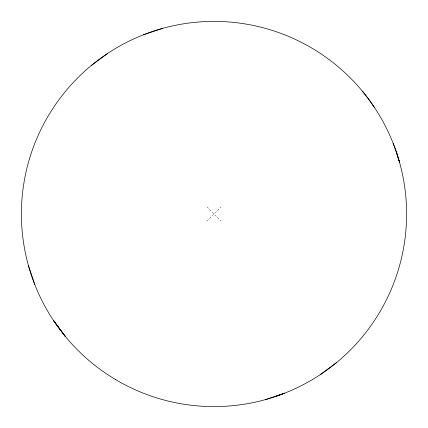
<?xml version="1.0" encoding="UTF-8"?>
<svg xmlns="http://www.w3.org/2000/svg" width="428" height="428" viewBox="0 0 428 428"><rect width="100%" height="100%" fill="white"/><g stroke="black" fill="none" stroke-linecap="round" stroke-linejoin="round"><path stroke-width="0.32" stroke-dasharray="2.14 1.6" d="M206.788 221.046L221.212 206.954M206.954 206.788L221.046 221.212"/><path stroke-width="0.64" d="M91.421 65.436L107.621 53.436M336.579 362.564L320.379 374.564M143.327 34.828L162.442 28.419M275.199 396.628L284.674 393.172L265.558 399.581M362.564 91.421L368.781 99.355L374.564 107.621M393.172 143.327L396.633 152.796L399.581 162.442L396.633 152.796M34.828 284.674L28.419 265.558M65.436 336.579L53.436 320.379L65.436 336.579M115.779 379.684A192.611 192.611 0 0 0 406.595 216.215A192.611 192.611 0 0 0 119.621 46.101A192.611 192.611 0 0 0 115.779 379.684"/></g></svg>
